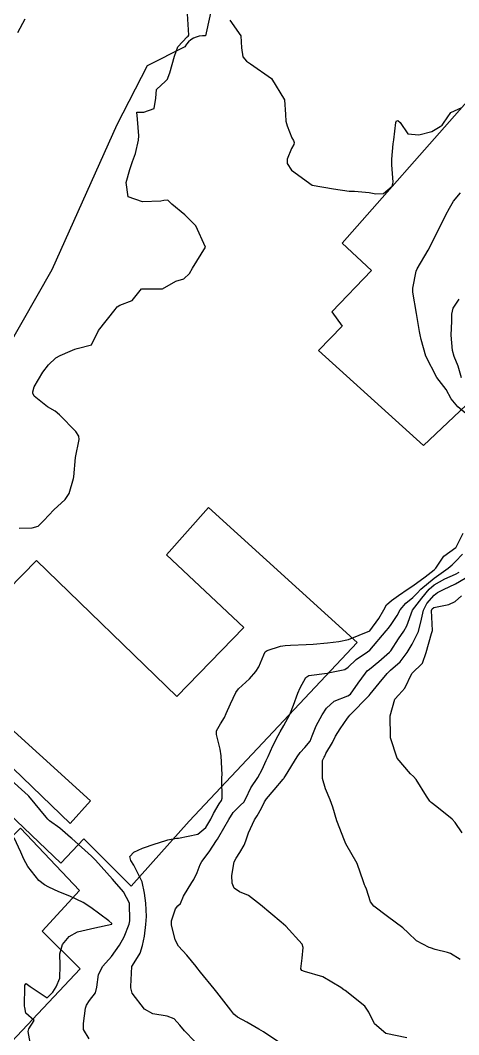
# Model space of a CAD drawing. Header units: metres. Extents: x 318500 to 325275, y 7408834 to 7428799.
# Drawn here: x 320753.5 to 320794.9, y 7414559 to 7414654.7 of the extents above; entities that cross this region are included whole.
import ezdxf

# ---------------------------------------------------------------- set-up
doc = ezdxf.new("R2010")
doc.units = ezdxf.units.M
doc.header["$MEASUREMENT"] = 0
for name, color, linetype in [('Curvas de Nivel 1m', 11, 'Continuous'), ('Curvas de Nivel 5m', 15, 'Continuous'), ('Edificações', 30, 'Continuous'), ('Vias Primárias', 230, 'Continuous')]:
    doc.layers.add(name, color=color, linetype=linetype)

msp = doc.modelspace()

# ---------------------------------------------------------------- linework, layer by layer
at = {"layer": 'Curvas de Nivel 1m', "flags": 128}
for points, elevation in [([(320753.38, 7414606.781), (320754.619, 7414606.812), (320755.185, 7414606.958), (320755.714, 7414607.514), (320756.64, 7414608.518), (320757.719, 7414609.484), (320758.087, 7414610.05), (320758.51, 7414611.473), (320758.537, 7414611.617), (320758.71, 7414613.47), (320759.036, 7414615.158), (320759.017, 7414615.467), (320758.736, 7414615.898), (320757.188, 7414617.494), (320756.765, 7414617.817), (320756.044, 7414618.237), (320754.786, 7414619.239), (320754.663, 7414619.531), (320754.657, 7414619.666), (320754.796, 7414620.133), (320755.613, 7414621.518), (320756.131, 7414622.199), (320756.83, 7414622.851), (320757.256, 7414623.071), (320758.186, 7414623.48), (320758.624, 7414623.692), (320758.844, 7414623.754), (320760.217, 7414624.088), (320760.87, 7414625.45), (320762.43, 7414627.427), (320762.643, 7414627.675), (320762.896, 7414627.847), (320764.034, 7414628.272), (320764.92, 7414629.39), (320766.92, 7414629.37), (320768.18, 7414630.102), (320768.935, 7414630.311), (320769.451, 7414630.824), (320769.726, 7414631.328), (320770.97, 7414633.31), (320770.048, 7414635.324), (320769.016, 7414636.38), (320767.802, 7414637.358), (320767.409, 7414637.74), (320767.034, 7414637.725), (320766.743, 7414637.663), (320765.032, 7414637.592), (320763.679, 7414638.053), (320763.483, 7414639.414), (320763.819, 7414640.659), (320764.081, 7414641.405), (320764.349, 7414642.143), (320764.644, 7414643.405), (320764.683, 7414643.836), (320764.556, 7414645.406), (320764.485, 7414646.061), (320765.14, 7414646.069), (320766.127, 7414646.403), (320766.291, 7414647.383), (320766.355, 7414648.2), (320767.184, 7414648.992), (320767.369, 7414649.186), (320767.452, 7414649.366), (320767.596, 7414649.766), (320768.031, 7414651.358), (320768.352, 7414652.224), (320769.237, 7414653.166), (320769.334, 7414653.244), (320769.384, 7414653.339), (320769.27, 7414655.34)], 742), ([(320753.241, 7414653.594), (320753.947, 7414654.862)], 741), ([(320773.262, 7414654.749), (320774.308, 7414653.274), (320774.359, 7414652.137), (320774.499, 7414651.271), (320774.829, 7414650.888), (320775.204, 7414650.63), (320777.19, 7414649.24), (320778.44, 7414647.221), (320778.512, 7414645.847), (320778.557, 7414645.219), (320778.662, 7414644.753), (320779.114, 7414643.626), (320779.275, 7414643.371), (320779.324, 7414643.207), (320779.308, 7414643.006), (320779.101, 7414642.637), (320778.685, 7414641.617), (320778.692, 7414641.216), (320779.071, 7414640.594), (320781.05, 7414639.18), (320783.047, 7414638.814), (320784.522, 7414638.615), (320785.045, 7414638.608), (320786.416, 7414638.482), (320787.042, 7414638.343), (320787.768, 7414638.368), (320788.597, 7414639.085), (320788.693, 7414639.446), (320788.562, 7414641.085), (320788.545, 7414641.628), (320788.695, 7414643.084), (320788.752, 7414643.445), (320788.941, 7414645.082), (320788.985, 7414645.228), (320789.133, 7414645.281), (320789.344, 7414645.077), (320790.073, 7414644.019), (320791.119, 7414643.907), (320792.333, 7414644.243), (320793.127, 7414644.694), (320793.303, 7414644.843), (320793.433, 7414645.017), (320794.14, 7414646.015), (320795.153, 7414646.501)], 742), ([(320796.307, 7414616.975), (320794.779, 7414618.228), (320794.148, 7414619), (320793.674, 7414619.882), (320792.81, 7414621.02), (320791.778, 7414623.036), (320791.315, 7414624.591), (320791.235, 7414625.045), (320791.184, 7414625.356), (320790.89, 7414627.05), (320790.554, 7414629.054), (320790.537, 7414629.442), (320790.856, 7414631.051), (320790.952, 7414631.267), (320791.99, 7414633.035), (320793, 7414635.02), (320793.663, 7414636.371), (320793.994, 7414637.01), (320794.389, 7414637.654), (320795.044, 7414638.43)], 743), ([(320795.145, 7414620.987), (320794.826, 7414622.081), (320794.448, 7414622.996), (320794.295, 7414623.552), (320794.171, 7414625), (320794.208, 7414626.325), (320794.228, 7414627), (320794.357, 7414627.54), (320794.911, 7414628.409)], 744), ([(320769.975, 7414558.32), (320768.986, 7414559.325), (320768.534, 7414559.871), (320768.001, 7414560.453), (320767.363, 7414560.709), (320766.006, 7414560.941), (320765.196, 7414561.378), (320764.033, 7414562.895), (320763.923, 7414563.392), (320763.92, 7414563.513), (320764.027, 7414565.391), (320764.071, 7414565.508), (320764.81, 7414566.655), (320765.027, 7414567.381), (320765.216, 7414568.266), (320765.35, 7414569.378), (320765.398, 7414570.11), (320765.35, 7414571.378), (320765.221, 7414572.317), (320765.004, 7414573.382), (320764.194, 7414574.965), (320763.919, 7414575.394), (320763.822, 7414575.78), (320764.212, 7414576.195), (320765.03, 7414576.57), (320766.224, 7414576.971), (320766.521, 7414577.07), (320767.401, 7414577.352), (320768.232, 7414577.514), (320768.413, 7414577.519), (320770.236, 7414577.883), (320771.015, 7414578.53), (320771.48, 7414579.298), (320771.712, 7414579.842), (320772.272, 7414580.742), (320772.484, 7414581.08), (320772.548, 7414581.286), (320772.51, 7414583.084), (320772.52, 7414583.287), (320772.536, 7414583.511), (320772.44, 7414585.288), (320772.34, 7414585.925), (320772.01, 7414587.294), (320772.015, 7414587.644), (320772.375, 7414588.321), (320772.747, 7414588.922), (320772.916, 7414589.282), (320773.321, 7414590.198), (320773.839, 7414591.269), (320774.069, 7414591.612), (320774.42, 7414591.936), (320775.127, 7414592.552), (320775.72, 7414593.241), (320775.991, 7414593.693), (320776.464, 7414594.824), (320776.604, 7414595.093), (320776.786, 7414595.227), (320778.044, 7414595.644), (320778.475, 7414595.709), (320779.004, 7414595.731), (320780.476, 7414595.795), (320781.129, 7414595.823), (320782.478, 7414595.955), (320783.548, 7414596.07), (320784.481, 7414596.257), (320786.49, 7414597.1), (320787.335, 7414598.261), (320787.796, 7414599.081), (320788.057, 7414599.547), (320788.533, 7414599.946), (320789.177, 7414600.427), (320790.106, 7414601.054), (320790.553, 7414601.331), (320791.714, 7414602.185), (320792.568, 7414602.857), (320792.721, 7414603.018), (320793.462, 7414604.131), (320794.599, 7414604.954), (320794.618, 7414604.971), (320794.63, 7414604.99), (320795.295, 7414606.308)], 743), ([(320777.975, 7414558.195), (320776.428, 7414559.226), (320775.993, 7414559.489), (320774.885, 7414560.133), (320774.004, 7414560.626), (320773.649, 7414560.908), (320773.351, 7414561.27), (320772.035, 7414562.987), (320771.794, 7414563.292), (320770.506, 7414564.863), (320770.148, 7414565.309), (320770.071, 7414565.408), (320769.213, 7414566.455), (320768.41, 7414567.335), (320768.099, 7414567.909), (320767.751, 7414569.346), (320767.763, 7414569.708), (320768.143, 7414570.843), (320768.354, 7414571.13), (320768.609, 7414571.333), (320768.878, 7414572.05), (320769.667, 7414573.318), (320769.863, 7414573.627), (320770.184, 7414574.269), (320770.472, 7414575.031), (320770.626, 7414575.306), (320771.302, 7414576.211), (320771.997, 7414577.292), (320772.091, 7414577.432), (320772.233, 7414577.632), (320773.169, 7414579.276), (320773.58, 7414579.95), (320774.271, 7414580.638), (320774.6, 7414580.93), (320774.779, 7414581.253), (320775.258, 7414582.283), (320775.901, 7414583.236), (320776.318, 7414584.006), (320776.705, 7414584.847), (320776.899, 7414585.224), (320777.333, 7414586.232), (320777.823, 7414587.215), (320778.022, 7414587.557), (320778.374, 7414588.167), (320778.75, 7414588.839), (320778.928, 7414589.202), (320779.278, 7414590.076), (320779.681, 7414591.191), (320779.899, 7414591.707), (320780.433, 7414592.695), (320780.729, 7414592.882), (320782.439, 7414593.095), (320782.487, 7414593.102), (320782.717, 7414593.147), (320784.133, 7414593.445), (320784.448, 7414593.656), (320785.186, 7414594.392), (320786.26, 7414595.103), (320786.472, 7414595.275), (320788.027, 7414597.077), (320788.23, 7414597.338), (320788.499, 7414597.699), (320789.051, 7414598.525), (320789.341, 7414599.062), (320789.871, 7414599.715), (320790.538, 7414600.242), (320790.941, 7414600.647), (320791.293, 7414601.039), (320792.561, 7414602.076), (320793.879, 7414603), (320794.254, 7414603.316), (320794.58, 7414603.629), (320795.243, 7414604.33)], 744), ([(320795.004, 7414566.058), (320794.086, 7414566.612), (320793.814, 7414566.721), (320792.652, 7414567.012), (320792.222, 7414567.148), (320792.093, 7414567.207), (320790.9, 7414567.836), (320790.113, 7414568.569), (320789.607, 7414569.055), (320788.136, 7414570.122), (320786.855, 7414571.089), (320786.558, 7414571.498), (320786.166, 7414572.695), (320786.036, 7414572.969), (320785.974, 7414573.103), (320785.895, 7414573.383), (320785.281, 7414575.114), (320784.228, 7414576.993), (320784.151, 7414577.131), (320784.08, 7414577.283), (320783.375, 7414579.139), (320782.976, 7414580.436), (320782.747, 7414581.145), (320782.295, 7414582.179), (320782.009, 7414583.155), (320782.013, 7414584.84), (320782.162, 7414585.153), (320782.218, 7414585.265), (320782.336, 7414585.522), (320782.953, 7414586.542), (320783.227, 7414587.141), (320783.668, 7414587.839), (320784.386, 7414588.851), (320784.499, 7414589.018), (320784.591, 7414589.127), (320786.409, 7414590.975), (320786.52, 7414591.098), (320787.358, 7414592.154), (320788.12, 7414593.075), (320788.28, 7414593.235), (320788.444, 7414593.363), (320789.345, 7414594.173), (320789.993, 7414595.055), (320790.18, 7414595.346), (320790.478, 7414595.834), (320791.073, 7414597.041), (320791.367, 7414598.177), (320791.546, 7414599.035), (320791.877, 7414599.683), (320792.541, 7414600.452), (320792.86, 7414600.701), (320793.43, 7414601.007), (320794.555, 7414601.531), (320795.492, 7414602.049)], 746), ([(320795.212, 7414578.009), (320794.53, 7414578.987), (320794.255, 7414579.319), (320792.817, 7414580.467), (320792.278, 7414580.889), (320792.152, 7414581.022), (320791.838, 7414581.475), (320790.852, 7414583.042), (320790.605, 7414583.338), (320790.315, 7414583.584), (320789.051, 7414585.063), (320788.433, 7414586.995), (320788.429, 7414587.069), (320788.39, 7414589.07), (320788.844, 7414590.627), (320789.209, 7414591.062), (320789.798, 7414591.678), (320790.44, 7414593.05), (320791.447, 7414594.044), (320791.81, 7414595.03), (320792.293, 7414596.828), (320792.369, 7414597.022), (320792.388, 7414597.125), (320792.307, 7414599.023), (320792.365, 7414599.18), (320792.524, 7414599.306), (320793.941, 7414599.586), (320794.533, 7414599.845), (320795.126, 7414600.4)], 747), ([(320759.977, 7414558.561), (320759.439, 7414559.456), (320759.436, 7414560.015), (320759.632, 7414561.454), (320759.718, 7414561.75), (320760.021, 7414562.185), (320760.569, 7414562.905), (320760.709, 7414563.44), (320760.863, 7414564.632), (320761.281, 7414565.432), (320762.079, 7414566.341), (320762.843, 7414567.409), (320763.291, 7414568.213), (320763.748, 7414569.396), (320763.818, 7414569.702), (320763.786, 7414571.395), (320763.214, 7414572.458), (320762.37, 7414573.417), (320762.173, 7414573.642), (320760.581, 7414575.444), (320760.206, 7414575.822), (320758.344, 7414577.469), (320758.231, 7414577.576), (320757.211, 7414578.457), (320756.246, 7414579.141), (320756.07, 7414579.325), (320755.935, 7414579.505), (320754.279, 7414581.486), (320754.238, 7414581.53), (320752.306, 7414583.281)], 742), ([(320754.554, 7414557.521), (320754.239, 7414559.273), (320754.298, 7414559.525), (320754.783, 7414560.304), (320754.005, 7414561.004), (320753.901, 7414561.531), (320753.894, 7414561.649), (320753.907, 7414563.531), (320753.924, 7414563.649), (320754.044, 7414563.801), (320754.419, 7414563.524), (320756.024, 7414562.437), (320756.542, 7414562.982), (320756.872, 7414563.488), (320757.228, 7414564.306), (320757.241, 7414565.482), (320757.205, 7414566.607), (320757.478, 7414567.479), (320758.102, 7414568.238), (320758.894, 7414568.677), (320760.113, 7414568.959), (320760.52, 7414569.038), (320762.12, 7414569.398), (320762.121, 7414569.461), (320761.852, 7414569.696), (320760.143, 7414570.983), (320759.42, 7414571.457), (320758.156, 7414572.054), (320757.134, 7414572.46), (320756.164, 7414572.884), (320755.756, 7414573.096), (320755.249, 7414573.514), (320754.19, 7414574.839), (320753.83, 7414575.534), (320753.542, 7414576.205), (320752.913, 7414577.543)], 741)]:
    msp.add_lwpolyline(points, dxfattribs=dict(at, elevation=elevation))
at = {"layer": 'Curvas de Nivel 5m', "elevation": 745, "flags": 128}
msp.add_lwpolyline([(320789.984, 7414558.652), (320787.99, 7414559.07), (320786.912, 7414559.999), (320786.395, 7414561.094), (320786.018, 7414561.655), (320784.143, 7414563.128), (320784.041, 7414563.207), (320783.746, 7414563.432), (320782.059, 7414564.414), (320780.303, 7414564.94), (320780.068, 7414565.037), (320779.973, 7414565.181), (320780.08, 7414566.194), (320780.18, 7414567.179), (320780.095, 7414567.516), (320778.559, 7414569.203), (320778.126, 7414569.595), (320776.15, 7414571.23), (320775.015, 7414572.104), (320774.162, 7414572.452), (320773.679, 7414572.781), (320773.478, 7414573.27), (320773.447, 7414574.005), (320773.677, 7414575.268), (320773.853, 7414575.618), (320774.214, 7414576.17), (320774.627, 7414576.851), (320774.778, 7414577.252), (320775.013, 7414578.024), (320775.595, 7414579.24), (320775.857, 7414579.635), (320776.267, 7414580.343), (320776.552, 7414580.951), (320776.73, 7414581.225), (320777.443, 7414582.069), (320778.308, 7414583.082), (320778.367, 7414583.152), (320778.399, 7414583.209), (320778.516, 7414583.411), (320779.629, 7414585.191), (320779.909, 7414585.614), (320780.343, 7414586.074), (320780.843, 7414586.682), (320781.044, 7414587.17), (320781.402, 7414588.137), (320781.993, 7414589.156), (320782.396, 7414589.784), (320783.103, 7414590.443), (320784.408, 7414590.945), (320784.66, 7414591.126), (320785.392, 7414592.149), (320786.07, 7414593.106), (320786.244, 7414593.302), (320786.446, 7414593.47), (320787.346, 7414594.197), (320788.348, 7414595.072), (320788.471, 7414595.216), (320789.199, 7414596.346), (320789.695, 7414597.058), (320789.979, 7414597.574), (320790.501, 7414599.05), (320791.401, 7414600.174), (320792.086, 7414601.027), (320792.554, 7414601.438), (320793.554, 7414601.999), (320794.565, 7414602.443), (320794.916, 7414602.637)], dxfattribs=at)
at = {"layer": 'Edificações'}
for points in [[(320802.486, 7414617.501), (320830.368, 7414646.37), (320841.215, 7414655.126), (320843.688, 7414652.23), (320848.974, 7414658.021), (320846.928, 7414660.32), (320860.267, 7414677.844), (320828.66, 7414676.957), (320816.989, 7414676.657), (320820.885, 7414672.732), (320795.414, 7414646.778), (320783.873, 7414633.7), (320786.639, 7414631.116), (320782.892, 7414627.195), (320783.873, 7414625.859), (320781.643, 7414623.542), (320791.561, 7414614.588), (320798.431, 7414621.094), (320802.486, 7414617.501)], [(320774.589, 7414597.413), (320768.27, 7414590.893), (320755.025, 7414603.731), (320745.646, 7414594.153), (320760.118, 7414581.033), (320758.18, 7414578.895), (320742.879, 7414593.668), (320740.581, 7414591.116), (320757.308, 7414575.162), (320759.479, 7414577.459), (320763.949, 7414572.992), (320769.439, 7414579.118), (320785.286, 7414595.984), (320771.24, 7414608.747), (320767.281, 7414604.28)], [(320720.394, 7414528.083), (320703.115, 7414543.542), (320712.858, 7414553.305), (320714.496, 7414551.669), (320718.591, 7414555.758), (320723.264, 7414551.285), (320732.195, 7414558.492), (320726.462, 7414563.563), (320736.044, 7414573.95), (320732.031, 7414577.385), (320738.664, 7414584.256), (320749.556, 7414574.523), (320753.494, 7414578.47), (320759.063, 7414572.582), (320755.541, 7414568.737), (320759.146, 7414565.19), (320735.191, 7414539.763), (320729.964, 7414545.028), (320726.507, 7414541.083), (320731.199, 7414536.89), (320721.651, 7414526.861), (320720.394, 7414528.083)]]:
    msp.add_lwpolyline(points, close=True, dxfattribs=at)
at = {"layer": 'Vias Primárias'}
for points in [[(321109.374, 7414841.125, 0), (321121.447, 7414845.471, -0.165445)], [(320809.651, 7414702.152), (320793.823, 7414694.576), (320783.823, 7414688.087), (320777.137, 7414682.219), (320773.282, 7414678.354, 0.161089), (320771.121, 7414671.676, 0.036697), (320771.749, 7414664.596, 0.246407), (320773.12, 7414663.008), (320770.967, 7414653.27, 0.287076), (320769.003, 7414652.242), (320765.449, 7414650.423), (320762.612, 7414644.851), (320756.452, 7414631.174), (320752.203, 7414623.725), (320747.038, 7414613.106), (320741.662, 7414602.447), (320734.858, 7414590.014), (320726.516, 7414575.789), (320722.879, 7414568.663), (320716.026, 7414559.929), (320708.297, 7414552.091)]]:
    msp.add_lwpolyline(points, format="xyb", dxfattribs=at)

doc.saveas('drawing.dxf')
